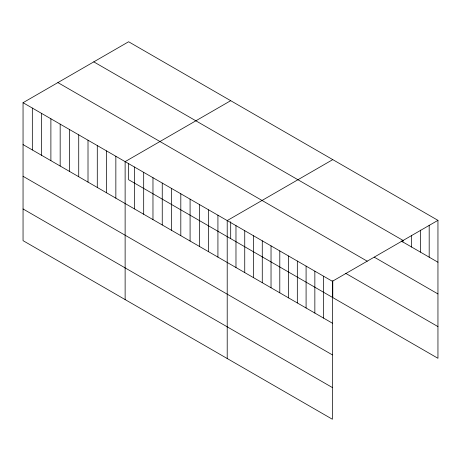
<?xml version="1.0" encoding="UTF-8"?>
<svg xmlns="http://www.w3.org/2000/svg" width="461" height="461" viewBox="0 0 461 461"><rect width="100%" height="100%" fill="white"/><g stroke="black" fill="none" stroke-linecap="round" stroke-linejoin="round"><path stroke-width="0.69" d="M23.05 102.705L332.381 281.291L332.381 419.245L23.05 240.654L23.05 102.705L128.619 41.755L437.95 220.346L437.95 358.295L128.619 179.709L128.619 163.505M230.696 100.688L125.127 161.638L125.127 299.592M332.779 159.621L227.21 220.571L227.21 358.525M332.381 281.291L437.95 220.346M93.779 61.866L403.11 240.458M401.139 240.982L437.95 262.234M374.263 257.163L437.95 293.934M57.89 82.588L367.221 261.18M345.629 273.298L437.95 326.595M23.05 144.593L332.381 323.184M23.05 176.292L332.381 354.884M23.05 208.954L332.381 387.545M429.185 225.222L429.185 257.175M420.42 230.102L420.42 252.115M411.656 235.692L411.656 247.056M402.891 240.573L402.891 241.99M332.779 280.668L332.779 297.576M323.616 276.231L323.616 318.125M314.851 271.172L314.851 313.065M306.087 266.112L306.087 308M297.322 261.053L297.322 302.94M288.557 255.993L288.557 297.881M279.792 250.934L279.792 292.821M271.033 245.874L271.033 287.762M262.269 240.815L262.269 282.702M253.504 235.755L253.504 277.643M244.739 230.69L244.739 272.584M235.974 225.631L235.974 267.524M230.696 221.735L230.696 238.642M217.926 215.212L217.926 257.105M208.649 209.859L208.649 251.746M199.371 204.5L199.371 246.387M190.088 199.14L190.088 241.028M180.81 193.781L180.81 235.675M171.527 188.428L171.527 230.316M162.249 183.069L162.249 224.956M152.971 177.71L152.971 219.597M143.688 172.351L143.688 214.244M134.41 166.997L134.41 208.885M115.849 156.279L115.849 198.167M106.572 150.92L106.572 192.813M97.288 145.567L97.288 187.454M88.011 140.207L88.011 182.095M78.727 134.848L78.727 176.736M69.45 129.489L69.45 171.383M60.172 124.136L60.172 166.023M50.889 118.777L50.889 160.664M41.611 113.418L41.611 155.305M32.328 108.058L32.328 149.952"/></g></svg>
